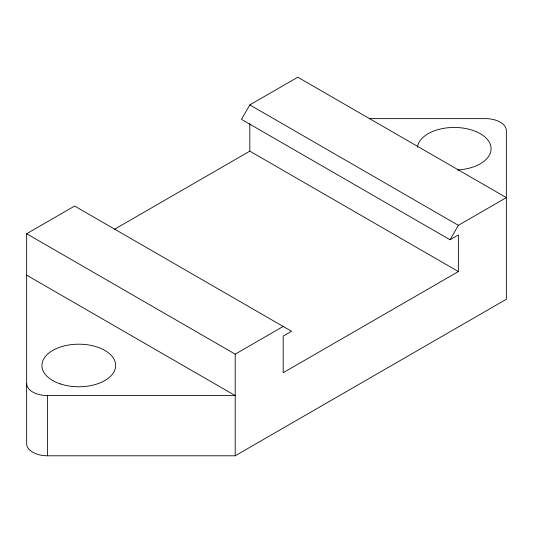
<?xml version="1.0" encoding="UTF-8"?>
<svg xmlns="http://www.w3.org/2000/svg" width="533" height="533" viewBox="0 0 533 533"><rect width="100%" height="100%" fill="white"/><g stroke="black" fill="none" stroke-linecap="round" stroke-linejoin="round"><path stroke-width="0.8" d="M450.039 239.77L458.38 225.319L506.35 197.623L297.787 77.212L249.817 104.901L241.469 119.352L450.039 239.77L458.38 234.953L458.38 271.557L283.183 372.707L283.183 336.096L291.531 331.279L74.62 206.051L26.65 233.747L26.65 443.749A20.854 12.039 0 0 0 47.504 455.788L235.213 455.788L506.35 299.253L506.35 130.672A20.854 12.039 0 0 0 485.496 118.632L369.216 118.632M114.275 229.397L249.817 151.145L458.38 271.557M26.65 233.747L235.213 354.159L283.183 326.462M26.65 383.54A20.854 12.039 0 0 0 47.504 395.586L235.213 395.586L26.65 275.168M249.817 104.901L458.38 225.319M249.817 123.689L249.817 151.145M235.213 354.159L235.213 455.788M47.504 395.586L47.504 455.788M417.439 147.148A36.87 21.287 0 0 1 454.969 127.454A36.87 21.287 0 0 1 491.06 148.027A36.87 21.287 0 0 1 457.414 169.94M60.356 383.913A36.87 21.287 0 0 0 115.661 365.478A36.87 21.287 0 0 0 60.356 347.043A36.87 21.287 0 0 0 60.356 383.913"/></g></svg>
